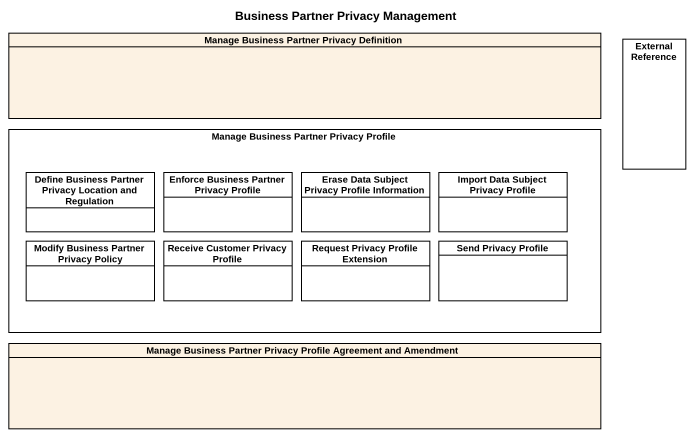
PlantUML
@startuml
title Business Partner Privacy Management
allowmixing
hide circle
hide empty members
class "Manage Business Partner Privacy Definition" as Manage_Business_Partner
rectangle "External Reference" as External_Reference
rectangle "Manage Business Partner Privacy Profile" as Manage_Business_Partner_2 {
  class "Define Business Partner Privacy Location and Regulation" as Define_Business_Partner #FFFFFF
  class "Enforce Business Partner Privacy Profile" as Enforce_Business_Partner #FFFFFF
  class "Erase Data Subject Privacy Profile Information" as Erase_Data_Subject_Privacy #FFFFFF
  class "Import Data Subject Privacy Profile" as Import_Data_Subject_Privacy #FFFFFF
  class "Modify Business Partner Privacy Policy" as Modify_Business_Partner #FFFFFF
  class "Receive Customer Privacy Profile" as Receive_Customer_Privacy #FFFFFF
  class "Request Privacy Profile Extension" as Request_Privacy_Profile #FFFFFF
  class "Send Privacy Profile" as Send_Privacy_Profile #FFFFFF
}
class "Manage Business Partner Privacy Profile Agreement and Amendment" as Manage_Business_Partner_3
@enduml
